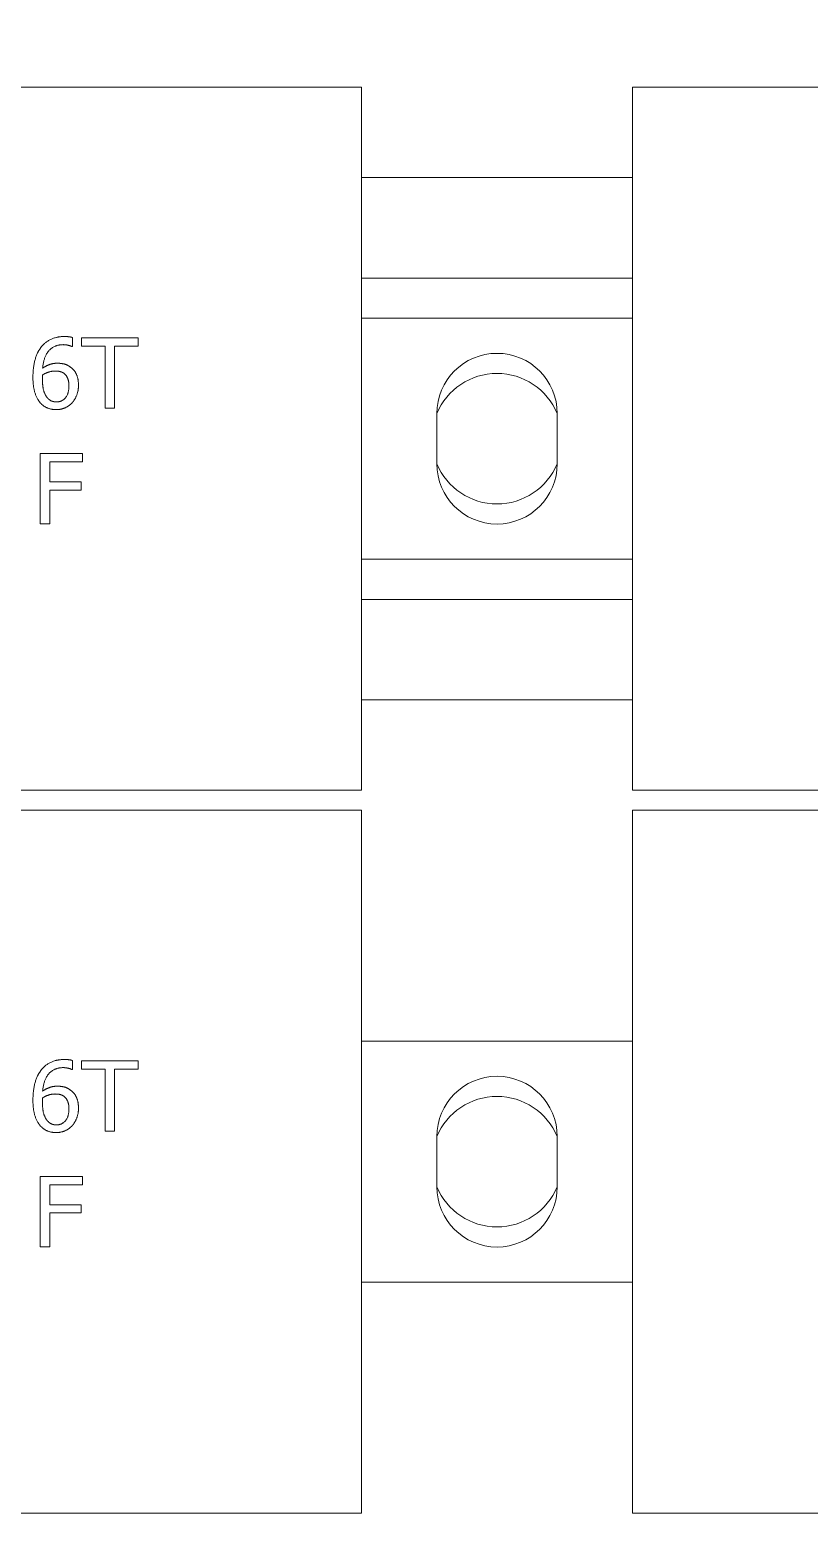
# Model space of a CAD drawing. Header units: millimetres. Extents: x 0 to 8410, y 0 to 5940.
# Drawn here: x 3556.7 to 3595.5, y 3984.4 to 4058.8 of the extents above; entities that cross this region are included whole.
import ezdxf

# ---------------------------------------------------------------- set-up
doc = ezdxf.new("R2010")
doc.units = ezdxf.units.MM
doc.header["$LTSCALE"] = 10
doc.layers.add('가시적인 것(ISO)', color=3, linetype='Continuous', lineweight=5, true_color=0x00ff00)
doc.layers.add('해치(ISO)', color=7, linetype='Continuous', lineweight=5)

msp = doc.modelspace()

# ---------------------------------------------------------------- hatches: boundary and pattern name
at = {"layer": '해치(ISO)'}
h = msp.add_hatch(dxfattribs=at)
h.set_pattern_fill('ANSI31', color=256, scale=254, angle=14.99998, style=0)
h.set_pattern_definition([(60, (0, 0), (-27.4963, 15.87501), [])])
edge = h.paths.add_edge_path()
edge.add_line((3209.291, 3686.734), (3249.291, 3686.734))
edge.add_line((3249.291, 3686.734), (3249.291, 3688.734))
edge.add_ellipse((3246.291, 3688.734), major_axis=(3, 0), ratio=1, start_angle=0, end_angle=90)
edge.add_line((3246.291, 3691.734), (3218.791, 3691.734))
edge.add_ellipse((3218.791, 3696.234), major_axis=(0, -4.5), ratio=1, start_angle=270, end_angle=360, ccw=False)
edge.add_line((3214.291, 3696.234), (3214.291, 3723.734))
edge.add_ellipse((3211.291, 3723.734), major_axis=(3, 0), ratio=1, start_angle=0, end_angle=90)
edge.add_line((3211.291, 3726.734), (3209.291, 3726.734))
edge.add_line((3209.291, 3726.734), (3209.291, 3686.734))
edge = h.paths.add_edge_path()
edge.add_ellipse((4495.191, 3696.234), major_axis=(4.5, 0), ratio=1, start_angle=270, end_angle=360)
edge.add_line((4499.691, 3696.234), (4499.691, 3723.734))
edge.add_ellipse((4502.691, 3723.734), major_axis=(0, 3), ratio=1, start_angle=0, end_angle=90, ccw=False)
edge.add_line((4502.691, 3726.734), (4504.691, 3726.734))
edge.add_line((4504.691, 3726.734), (4504.691, 3686.734))
edge.add_line((4504.691, 3686.734), (4464.691, 3686.734))
edge.add_line((4464.691, 3686.734), (4464.691, 3688.734))
edge.add_ellipse((4467.691, 3688.734), major_axis=(0, 3), ratio=1, start_angle=0, end_angle=90, ccw=False)
edge.add_line((4467.691, 3691.734), (4495.191, 3691.734))
edge = h.paths.add_edge_path()
edge.add_ellipse((3218.791, 4372.634), major_axis=(-4.5, 0), ratio=1, start_angle=270, end_angle=360)
edge.add_line((3214.291, 4372.634), (3214.291, 4345.134))
edge.add_ellipse((3211.291, 4345.134), major_axis=(0, -3), ratio=1, start_angle=0, end_angle=90, ccw=False)
edge.add_line((3211.291, 4342.134), (3209.291, 4342.134))
edge.add_line((3209.291, 4342.134), (3209.291, 4382.134))
edge.add_line((3209.291, 4382.134), (3249.291, 4382.134))
edge.add_line((3249.291, 4382.134), (3249.291, 4380.134))
edge.add_ellipse((3246.291, 4380.134), major_axis=(0, -3), ratio=1, start_angle=0, end_angle=90, ccw=False)
edge.add_line((3246.291, 4377.134), (3218.791, 4377.134))
edge = h.paths.add_edge_path()
edge.add_line((4467.691, 4377.134), (4495.191, 4377.134))
edge.add_ellipse((4495.191, 4372.634), major_axis=(0, 4.5), ratio=1, start_angle=270, end_angle=360, ccw=False)
edge.add_line((4499.691, 4372.634), (4499.691, 4345.134))
edge.add_ellipse((4502.691, 4345.134), major_axis=(-3, 0), ratio=1, start_angle=0, end_angle=90)
edge.add_line((4502.691, 4342.134), (4504.691, 4342.134))
edge.add_line((4504.691, 4342.134), (4504.691, 4382.134))
edge.add_line((4504.691, 4382.134), (4464.691, 4382.134))
edge.add_line((4464.691, 4382.134), (4464.691, 4380.134))
edge.add_ellipse((4467.691, 4380.134), major_axis=(-3, 0), ratio=1, start_angle=0, end_angle=90)

# ---------------------------------------------------------------- linework, layer by layer
at = {"layer": '가시적인 것(ISO)'}
for p, q in [((3573.241, 4055.934), (3515.741, 4055.934)), ((3573.241, 4020.934), (3573.241, 4055.934)), ((3644.241, 4055.934), (3586.741, 4055.934)), ((3586.741, 4055.934), (3586.741, 4020.934)), ((3573.241, 4051.434), (3586.741, 4051.434)), ((3573.241, 4046.434), (3586.741, 4046.434)), ((3573.241, 4044.434), (3586.741, 4044.434)), ((3558.84, 4043.022), (3558.82, 4043.022)), ((3558.84, 4043.473), (3558.84, 4043.022)), ((3559.3, 4043.456), (3562.113, 4043.456)), ((3559.3, 4043.042), (3559.3, 4043.456)), ((3560.474, 4043.042), (3559.3, 4043.042)), ((3560.474, 4039.956), (3560.474, 4043.042)), ((3560.939, 4043.042), (3560.939, 4039.956)), ((3562.113, 4043.042), (3560.939, 4043.042)), ((3562.113, 4043.456), (3562.113, 4043.042)), ((3560.939, 4039.956), (3560.474, 4039.956)), ((3576.991, 4037.184), (3576.991, 4039.684)), ((3582.991, 4039.684), (3582.991, 4037.184)), ((3557.243, 4037.693), (3559.337, 4037.693)), ((3557.243, 4034.193), (3557.243, 4037.693)), ((3559.337, 4037.693), (3559.337, 4037.279)), ((3557.709, 4037.279), (3557.709, 4036.292)), ((3559.337, 4037.279), (3557.709, 4037.279)), ((3557.709, 4036.292), (3559.269, 4036.292)), ((3559.269, 4036.292), (3559.269, 4035.878)), ((3557.709, 4035.878), (3557.709, 4034.193)), ((3559.269, 4035.878), (3557.709, 4035.878)), ((3557.709, 4034.193), (3557.243, 4034.193)), ((3586.741, 4032.434), (3573.241, 4032.434)), ((3586.741, 4030.434), (3573.241, 4030.434)), ((3586.741, 4025.434), (3573.241, 4025.434)), ((3515.741, 4020.934), (3573.241, 4020.934)), ((3586.741, 4020.934), (3644.241, 4020.934)), ((3573.241, 4019.934), (3515.741, 4019.934)), ((3573.241, 3984.934), (3573.241, 4019.934)), ((3644.241, 4019.934), (3586.741, 4019.934)), ((3586.741, 4019.934), (3586.741, 3984.934)), ((3573.241, 4008.434), (3586.741, 4008.434)), ((3558.84, 4007.473), (3558.84, 4007.022)), ((3559.3, 4007.456), (3562.113, 4007.456)), ((3559.3, 4007.042), (3559.3, 4007.456)), ((3562.113, 4007.456), (3562.113, 4007.042)), ((3558.84, 4007.022), (3558.82, 4007.022)), ((3560.474, 4007.042), (3559.3, 4007.042)), ((3560.474, 4003.956), (3560.474, 4007.042)), ((3560.939, 4007.042), (3560.939, 4003.956)), ((3562.113, 4007.042), (3560.939, 4007.042)), ((3560.939, 4003.956), (3560.474, 4003.956)), ((3576.991, 4001.184), (3576.991, 4003.684)), ((3582.991, 4003.684), (3582.991, 4001.184)), ((3557.243, 4001.693), (3559.337, 4001.693)), ((3557.243, 3998.193), (3557.243, 4001.693)), ((3557.709, 4001.279), (3557.709, 4000.292)), ((3559.337, 4001.279), (3557.709, 4001.279)), ((3559.337, 4001.693), (3559.337, 4001.279)), ((3557.709, 4000.292), (3559.269, 4000.292)), ((3557.709, 3999.878), (3557.709, 3998.193)), ((3559.269, 3999.878), (3557.709, 3999.878)), ((3559.269, 4000.292), (3559.269, 3999.878)), ((3557.709, 3998.193), (3557.243, 3998.193)), ((3586.741, 3996.434), (3573.241, 3996.434)), ((3515.741, 3984.934), (3573.241, 3984.934)), ((3586.741, 3984.934), (3644.241, 3984.934))]:
    msp.add_line(p, q, dxfattribs=at)
for centre, radius, start, end in [((3579.991, 4039.684), 3, 0, 180), ((3579.991, 4038.434), 3.25, 22.61986, 157.38014), ((3579.991, 4038.434), 3.25, 202.61986, 337.38014), ((3579.991, 4037.184), 3, 180, 0), ((3579.991, 4003.684), 3, 0, 180), ((3579.991, 4002.434), 3.25, 22.61986, 157.38014), ((3579.991, 4002.434), 3.25, 202.61986, 337.38014), ((3579.991, 4001.184), 3, 180, 0)]:
    msp.add_arc(centre, radius, start, end, dxfattribs=at)
for points in [[(3556.875, 4041.493), (3556.875, 4041.95), (3557.062, 4042.685), (3557.258, 4042.957)], [(3557.258, 4042.957), (3557.448, 4043.224), (3558.049, 4043.521), (3558.443, 4043.521)], [(3558.381, 4043.116), (3557.944, 4043.116), (3557.408, 4042.526), (3557.357, 4041.947)], [(3558.82, 4043.022), (3558.755, 4043.056), (3558.517, 4043.116), (3558.381, 4043.116)], [(3558.443, 4043.521), (3558.559, 4043.521), (3558.764, 4043.499), (3558.84, 4043.473)], [(3557.357, 4041.947), (3557.524, 4042.063), (3557.876, 4042.191), (3558.086, 4042.191)], [(3558.086, 4042.191), (3558.29, 4042.191), (3558.596, 4042.109), (3558.764, 4041.984)], [(3557.26, 4040.2), (3557.079, 4040.39), (3556.875, 4041.028), (3556.875, 4041.493)], [(3557.357, 4041.61), (3557.354, 4041.559), (3557.348, 4041.462), (3557.348, 4041.388)], [(3557.348, 4041.388), (3557.348, 4041.025), (3557.49, 4040.58), (3557.598, 4040.464)], [(3557.981, 4041.803), (3557.816, 4041.803), (3557.507, 4041.703), (3557.357, 4041.61)], [(3558.429, 4041.681), (3558.335, 4041.754), (3558.103, 4041.803), (3557.981, 4041.803)], [(3558.667, 4041.071), (3558.667, 4041.286), (3558.554, 4041.578), (3558.429, 4041.681)], [(3558.764, 4041.984), (3558.957, 4041.839), (3559.144, 4041.391), (3559.144, 4041.091)], [(3558.035, 4040.265), (3558.318, 4040.265), (3558.667, 4040.668), (3558.667, 4041.071)], [(3559.144, 4041.091), (3559.144, 4040.821), (3558.965, 4040.365), (3558.815, 4040.211)], [(3558.032, 4039.882), (3557.796, 4039.882), (3557.408, 4040.041), (3557.26, 4040.2)], [(3557.598, 4040.464), (3557.697, 4040.353), (3557.913, 4040.265), (3558.035, 4040.265)], [(3558.815, 4040.211), (3558.659, 4040.05), (3558.267, 4039.882), (3558.032, 4039.882)], [(3557.258, 4006.957), (3557.448, 4007.224), (3558.049, 4007.521), (3558.443, 4007.521)], [(3558.381, 4007.116), (3557.944, 4007.116), (3557.408, 4006.526), (3557.357, 4005.947)], [(3558.82, 4007.022), (3558.755, 4007.056), (3558.517, 4007.116), (3558.381, 4007.116)], [(3558.443, 4007.521), (3558.559, 4007.521), (3558.764, 4007.499), (3558.84, 4007.473)], [(3556.875, 4005.493), (3556.875, 4005.95), (3557.062, 4006.685), (3557.258, 4006.957)], [(3557.357, 4005.947), (3557.524, 4006.063), (3557.876, 4006.191), (3558.086, 4006.191)], [(3557.981, 4005.803), (3557.816, 4005.803), (3557.507, 4005.703), (3557.357, 4005.61)], [(3558.429, 4005.681), (3558.335, 4005.754), (3558.103, 4005.803), (3557.981, 4005.803)], [(3558.086, 4006.191), (3558.29, 4006.191), (3558.596, 4006.109), (3558.764, 4005.984)], [(3558.667, 4005.071), (3558.667, 4005.286), (3558.554, 4005.578), (3558.429, 4005.681)], [(3558.764, 4005.984), (3558.957, 4005.839), (3559.144, 4005.391), (3559.144, 4005.091)], [(3557.26, 4004.2), (3557.079, 4004.39), (3556.875, 4005.028), (3556.875, 4005.493)], [(3557.357, 4005.61), (3557.354, 4005.559), (3557.348, 4005.462), (3557.348, 4005.388)], [(3557.348, 4005.388), (3557.348, 4005.025), (3557.49, 4004.58), (3557.598, 4004.464)], [(3558.035, 4004.265), (3558.318, 4004.265), (3558.667, 4004.668), (3558.667, 4005.071)], [(3559.144, 4005.091), (3559.144, 4004.821), (3558.965, 4004.365), (3558.815, 4004.211)], [(3558.032, 4003.882), (3557.796, 4003.882), (3557.408, 4004.041), (3557.26, 4004.2)], [(3557.598, 4004.464), (3557.697, 4004.353), (3557.913, 4004.265), (3558.035, 4004.265)], [(3558.815, 4004.211), (3558.659, 4004.05), (3558.267, 4003.882), (3558.032, 4003.882)]]:
    msp.add_open_spline(points, degree=2, dxfattribs=at)

doc.saveas('drawing.dxf')
